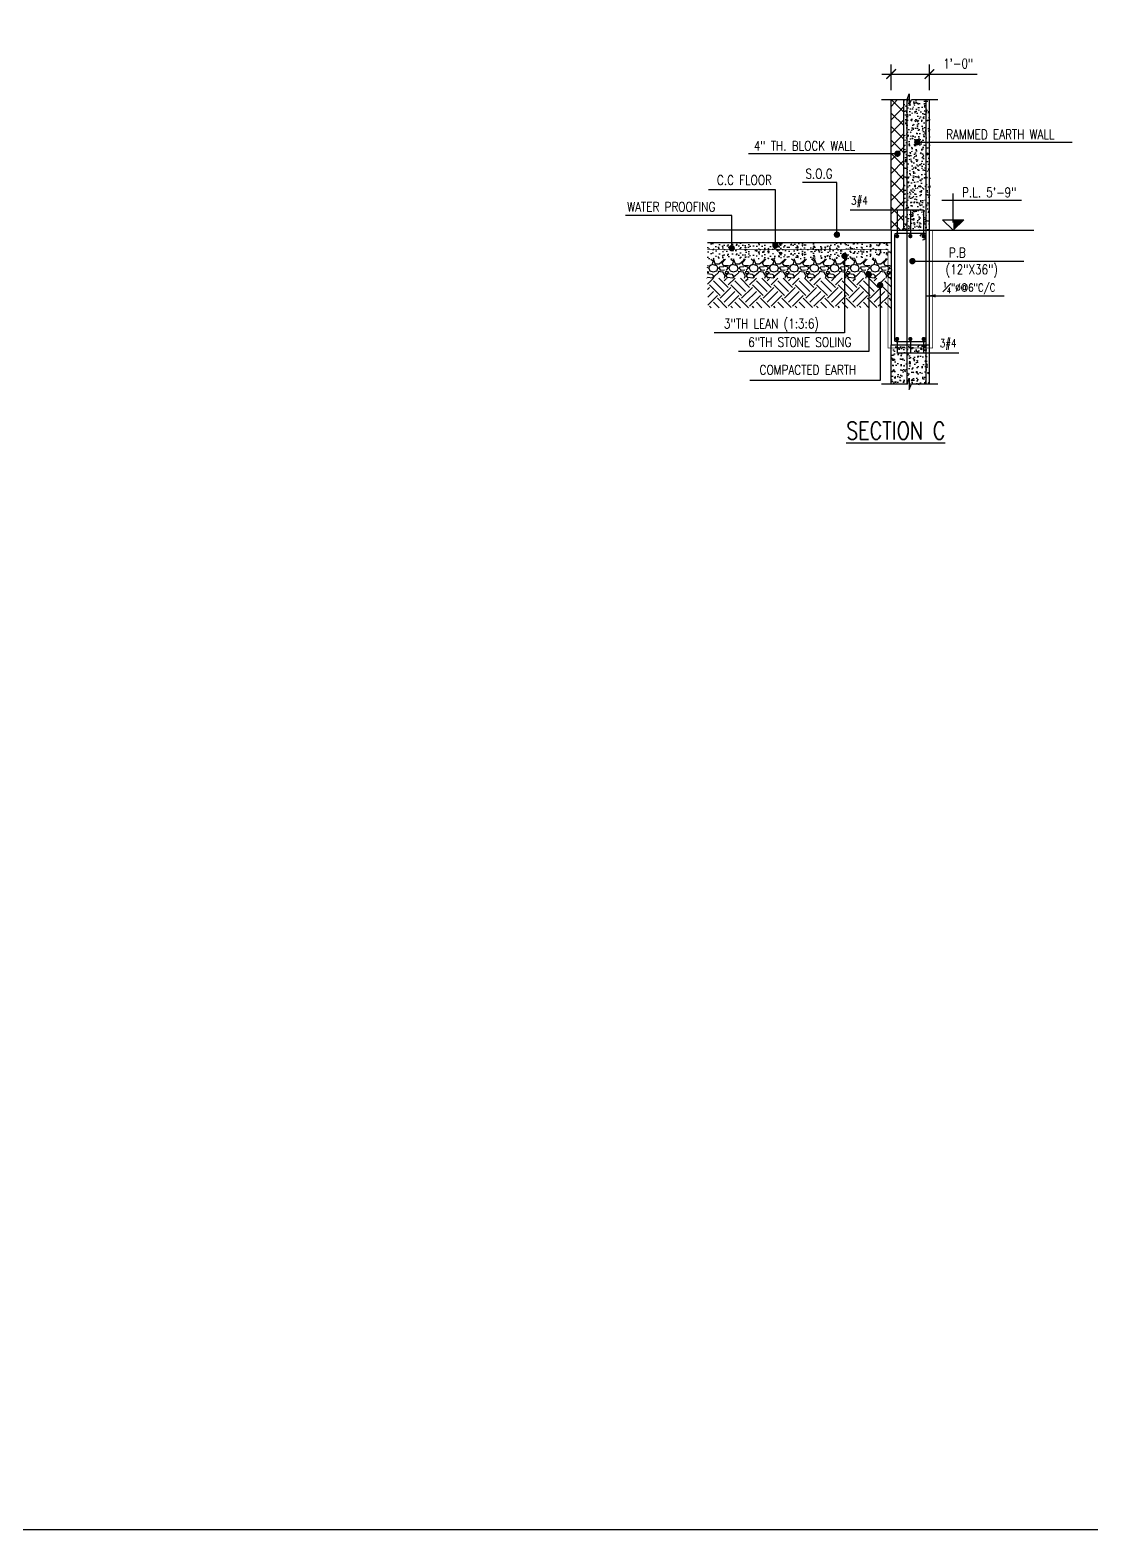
# Model space of a CAD drawing. Header units: inches. Extents: x 17147 to 26472, y -24737 to -16604.
# Drawn here: x 19631.3 to 19964.6, y -24737.3 to -24266 of the extents above; entities that cross this region are included whole.
import ezdxf

# ---------------------------------------------------------------- set-up
doc = ezdxf.new("R2010")
doc.units = ezdxf.units.IN
doc.header["$MEASUREMENT"] = 0
for name, pattern in [('CENTER', [2, 1.25, -0.25, 0.25, -0.25]), ('CENTER2', [1.125, 0.75, -0.125, 0.125, -0.125]), ('HIDDEN', [0.375, 0.25, -0.125])]:
    doc.linetypes.add(name, pattern=pattern)
for name, color, linetype in [('A-FLOOR-P', 1, 'Continuous'), ('A-HATCH RCC', 8, 'Continuous'), ('BEAM-1', 3, 'HIDDEN'), ('BOTT. BAR', 5, 'Continuous'), ('BREAK', 1, 'Continuous'), ('CC LINES', 2, 'Continuous'), ('DIM', 2, 'Continuous'), ('DOT', 2, 'Continuous'), ('HATCH', 253, 'Continuous'), ('HEADING', 4, 'Continuous'), ('SCREED', 1, 'Continuous'), ('SEC', 3, 'Continuous'), ('TEXT2', 3, 'Continuous'), ('TEXT3', 4, 'Continuous')]:
    doc.layers.add(name, color=color, linetype=linetype)
doc.styles.add('DIM 3_8 (A)', font='simplex.shx', dxfattribs={"width": 0.8})
doc.dimstyles.new('DIM 3_8 (A)', dxfattribs={"dimtxt": 3, "dimasz": 3, "dimexe": 3, "dimexo": 3, "dimgap": 1.5, "dimtad": 1, "dimdec": 0, "dimzin": 3, "dimdsep": 46, "dimlunit": 4, "dimtxsty": 'DIM 3_8 (A)', "dimblk": 'ARCHTICK', "dimcen": 3, "dimdle": 3, "dimclrd": 2, "dimclre": 2, "dimclrt": 3, "dimadec": 0, "dimazin": 2, "dimtfac": 1, "dimtdec": 0, "dimtofl": 0, "dimtmove": 0, "dimatfit": 3, "dimfxl": 0, "dimtolj": 1, "dimtzin": 0, "dimlwd": -1, "dimlwe": -1, "dimarcsym": 0})

# ---------------------------------------------------------------- blocks, each defined once
blk = doc.blocks.new('_ARCHTICK')
at = {"color": 0, "linetype": 'ByBlock', "const_width": 0.15}
blk.add_lwpolyline([(-0.5, -0.5), (0.5, 0.5)], dxfattribs=at)
blk = doc.blocks.new('*D173')
at = {"color": 2, "transparency": 16777216}
for p, q in [((19901.88142252298, -24284.90198560487), (19901.88142252298, -24276.85960577857)), ((19913.88142252112, -24284.90198560487), (19913.88142252112, -24276.85960577857))]:
    blk.add_line(p, q, dxfattribs=at)
at = {"color": 2, "linetype": 'ByBlock', "transparency": 16777216}
for p, q in [((19898.88142252298, -24279.85960577857), (19913.88142252112, -24279.85960577857)), ((19913.88142252112, -24279.85960577857), (19928.90999394969, -24279.85960577857))]:
    blk.add_line(p, q, dxfattribs=at)
at = {"layer": 'DEFPOINTS', "color": 0, "linetype": 'ByBlock', "transparency": 16777216}
for p in [(19913.88142252112, -24279.85960577857), (19901.88142252298, -24287.90198560487), (19913.88142252112, -24287.90198560487)]:
    blk.add_point(p, dxfattribs=at)
at = {"color": 2, "linetype": 'ByBlock', "transparency": 16777216, "xscale": 3, "yscale": 3, "zscale": 3, "rotation": 180}
blk.add_blockref('_ARCHTICK', (19901.88142252298, -24279.85960577857), dxfattribs=at)
at = {"color": 2, "linetype": 'ByBlock', "transparency": 16777216, "xscale": 3, "yscale": 3, "zscale": 3}
blk.add_blockref('_ARCHTICK', (19913.88142252112, -24279.85960577857), dxfattribs=at)
at = {"color": 3, "linetype": 'ByBlock', "transparency": 16777216, "insert": (19922.89570823541, -24276.57389149285), "char_height": 3, "attachment_point": 5, "style": 'DIM 3_8 (A)'}
blk.add_mtext('\\A1;1\'-0"', dxfattribs=at)

msp = doc.modelspace()

# ---------------------------------------------------------------- hatches: boundary and pattern name
at = {"layer": 'A-HATCH RCC'}
h = msp.add_hatch(dxfattribs=at)
h.set_pattern_fill('AR-CONC', color=256, scale=0.02, angle=90)
h.set_pattern_definition([(140, (-13273157.05222602, -107080572.4537099), (0.3187817107780619, 3.64369337992008), [0.381, -4.191000000000001]), (85.00000000000001, (-13273157.05222602, -107080572.4537099), (-3.821136904780703, -0.7048684284993866), [0.3048, -3.3528116834]), (190.4514447, (-13273157.02566095, -107080572.1500697), (-3.502355038243902, 2.938824941807066), [0.3238001760000001, -3.561804892]), (136.1842, (-13273158.06822602, -107080572.4537099), (0.8408465586545433, 5.421580817842599), [0.5714999999999982, -6.286499999999986]), (186.63555761, (-13273157.99815602, -107080572.0019118), (-4.948522491954431, 4.74808268103006), [0.4857004628, -5.3427121632]), (81.18415117, (-13273158.06822602, -107080572.4537099), (-4.948522491710653, 4.74808268129954), [0.4571993414, -5.0291946384]), (110.9999999999999, (-13273157.81422602, -107080571.9457099), (2.045303963741752, 3.03228782538265), [0.3809999999999996, -4.190999999999995]), (56.00000000000004, (-13273157.81422602, -107080571.9457099), (-3.683759322446385, 1.236040566952942), [0.3048, -3.3528]), (161.451445, (-13273157.64378402, -107080571.6930192), (-1.638455377718105, 4.268328385574323), [0.3238001760000001, -3.561798752]), (127.5, (-13273157.05222602, -107080572.4537099), (-1.691100777463062, 0.06177206501183644), [0, -3.31216, 0, -3.4036, 0, -3.3655]), (97.49999999999987, (-13273157.05222602, -107080572.4537099), (-2.00361149636239, 1.336393250206115), [0, -1.94056, 0, -3.23596, 0, -1.2827]), (57.49999999999999, (-13273157.05222602, -107080573.5865498), (0.114574879853469, 2.711811903337428), [0, -1.269999999999996, 0, -3.962399999999993, 0, -5.257799999999985]), (47.5, (-13273157.05222602, -107080574.0945498), (-0.5085298206666604, 2.962583627720361), [0, -1.651, 0, -2.63144, 0, -3.7338])])
h.paths.add_polyline_path([(19913.88142252112, -24287.90198560487), (19908.26993846292, -24287.90198560487), (19907.53030485245, -24289.68940726351), (19907.53030485245, -24286.11456394624), (19906.90105670648, -24287.90198560487), (19905.88142252485, -24287.90198561977), (19905.88142252485, -24325.93465981316), (19905.88142252485, -24322.65216361414), (19913.88142252112, -24322.65216364395)])
h.paths.add_polyline_path([(19912.05556593234, -24322.65216362905), (19907.88142252112, -24322.65216362905), (19907.88142252112, -24325.93465982806), (19912.05556593234, -24325.93465982806)])
h.paths.add_polyline_path([(19907.88142252112, -24322.65216362905), (19905.88142252485, -24322.65216361414), (19905.88142252485, -24325.93465981316), (19907.88142252112, -24325.93465982806)])
h.paths.add_polyline_path([(19912.05556593234, -24325.93465982806), (19905.88142252485, -24325.93465982806), (19905.88142252485, -24328.93465982806), (19912.05556593234, -24328.93465982806)])
h.paths.add_polyline_path([(19905.88142252485, -24325.93465982806), (19905.88142252485, -24328.93465982806)], flags=17)
h.paths.add_polyline_path([(19913.88142252112, -24325.93465982806), (19912.05556593234, -24325.93465982806), (19912.05556593234, -24328.93465982806), (19913.88142252112, -24328.93465982806)])
h.paths.add_polyline_path([(19913.88142252112, -24322.65216364395), (19912.05556593234, -24322.65216362905), (19912.05556593234, -24325.93465982806), (19913.88142252112, -24325.93465982806)])
h = msp.add_hatch(dxfattribs=at)
h.set_pattern_fill('_USER,_O', color=256, scale=3, angle=45, double=1, pattern_type=0)
h.set_pattern_definition([(45, (-13273342.481297, -107080572.4537099), (-2.121320343559642, 2.121320343559643), []), (135, (-13273342.481297, -107080572.4537099), (-2.121320343559643, -2.121320343559642), [])])
h.paths.add_polyline_path([(19905.88142252298, -24287.90198560487), (19901.88142252298, -24287.90198560487), (19901.88142252298, -24325.93465982806), (19903.70727911363, -24325.93465982806), (19903.70727911363, -24322.65216362905), (19905.88142252298, -24322.65216362905)])
h.paths.add_polyline_path([(19905.88142252298, -24322.65216362905), (19903.70727911363, -24322.65216362905), (19903.70727911363, -24325.93465982806), (19905.88142252298, -24325.93465982806)], flags=17)
h.paths.add_polyline_path([(19905.88142252298, -24325.93465982806), (19903.70727911363, -24325.93465982806), (19903.70727911363, -24328.93465982806), (19905.88142252298, -24328.93465982806)])
h.paths.add_polyline_path([(19903.70727911363, -24325.93465982806), (19901.88142252298, -24325.93465982806), (19901.88142252298, -24328.93465982806), (19903.70727911363, -24328.93465982806)])
at = {"layer": 'HATCH', "ltscale": 0.2}
h = msp.add_hatch(dxfattribs=at)
h.set_pattern_fill('AR-CONC', color=256, scale=0.5, style=0)
h.set_pattern_definition([(49.99999999999999, (24648.40428118551, -23685.49026577603), (3.586300913003767, -0.3137606749129755), [0.375, -4.125]), (355, (24648.40428118551, -23685.49026577603), (-0.693756668065, 3.760960668500059), [0.3, -3.3]), (100.4514, (24648.70313958595, -23685.51641248595), (2.892546908570108, 3.447197710304768), [0.3187009499999996, -3.505710559999996]), (46.18420000000002, (24648.40428118551, -23684.49026577603), (5.336205243128222, -0.8275950716450904), [0.5624999999999978, -6.187499999999982]), (96.63559999999998, (24648.84896491053, -23684.55923231374), (4.673313527743517, 4.870589354502209), [0.4780514399999995, -5.258564999999992]), (351.1842, (24648.40428118551, -23684.49026577603), (4.673309725668136, 4.870593004626623), [0.45, -4.95]), (21, (24648.90428118551, -23684.74026577603), (2.984535260592308, -2.013094453326694), [0.375, -4.125]), (326.0000000000001, (24648.90428118551, -23684.74026577603), (1.216576659607909, 3.625750225234265), [0.3, -3.3]), (71.4514, (24649.15299235055, -23684.90802380871), (4.20111314290745, 1.612652483549762), [0.31870095, -3.50571056]), (37.50000000000001, (24648.40428118551, -23685.49026577603), (0.06079927658645334, 1.664469269156557), [0, -3.26, 0, -3.35, 0, -3.3125]), (7.499999999999999, (24648.40428118551, -23685.49026577603), (1.315347687210743, 1.972058559411801), [0, -1.91, 0, -3.185, 0, -1.2625]), (327.5, (24647.28928118529, -23685.49026577603), (2.669112180862045, -0.112774358671899), [0, -1.25, 0, -3.9, 0, -5.175]), (317.5, (24646.78928118529, -23685.49026577603), (2.915930846711931, 0.5005249116615882), [0, -1.625, 0, -2.59, 0, -3.675])])
h.paths.add_polyline_path([(19903.04896367485, -24391.18227984439), (19911.40610653119, -24391.18227984439)], flags=16)
h.paths.add_polyline_path([(19902.33944059307, -24401.2199320985), (19912.8680120218, -24401.2199320985)], flags=16)
h.paths.add_polyline_path([(19908.26993846106, -24377.40509346556), (19913.88142252298, -24377.40509346556), (19913.88142252112, -24364.93465981316), (19901.88142252112, -24364.93465981316), (19901.88142252112, -24377.40509346556), (19907.53030485058, -24377.40509346556), (19907.53030485058, -24379.19251513909)])
at = {"layer": 'SCREED'}
h = msp.add_hatch(dxfattribs=at)
h.set_pattern_fill('AR-CONC', color=3, scale=0.5, style=0)
h.set_pattern_definition([(49.99999999999999, (22378.8210570007, -25748.13057536315), (3.586300913003767, -0.3137606749129755), [0.375, -4.125]), (355, (22378.8210570007, -25748.13057536315), (-0.693756668065, 3.760960668500059), [0.3, -3.3]), (100.4514, (22379.11991540114, -25748.15672205817), (2.892546908570108, 3.447197710304768), [0.3187009499999988, -3.50571055999999]), (46.18420000000002, (22378.8210570007, -25747.13057536315), (5.336205243128222, -0.8275950716450904), [0.5624999999999977, -6.187499999999981]), (96.63559999999998, (22379.26574072572, -25747.19954190086), (4.673313527743517, 4.870589354502209), [0.4780514399999993, -5.258564999999988]), (351.1842, (22378.8210570007, -25747.13057536315), (4.673309725668136, 4.870593004626623), [0.45, -4.95]), (21, (22379.3210570007, -25747.38057536315), (2.984535260592308, -2.013094453326694), [0.375, -4.125]), (326.0000000000001, (22379.3210570007, -25747.38057536315), (1.216576659607909, 3.625750225234265), [0.3, -3.3]), (71.4514, (22379.56976816574, -25747.54833339583), (4.20111314290745, 1.612652483549762), [0.31870095, -3.50571056]), (37.50000000000001, (22378.8210570007, -25748.13057536315), (0.06079927658645334, 1.664469269156557), [0, -3.26, 0, -3.35, 0, -3.3125]), (7.499999999999999, (22378.8210570007, -25748.13057536315), (1.315347687210743, 1.972058559411801), [0, -1.91, 0, -3.185, 0, -1.2625]), (327.5, (22377.70605700048, -25748.13057536315), (2.669112180862045, -0.112774358671899), [0, -1.25, 0, -3.9, 0, -5.175]), (317.5, (22377.20605700048, -25748.13057536315), (2.915930846711931, 0.5005249116615882), [0, -1.625, 0, -2.59, 0, -3.675])])
h.paths.add_polyline_path([(19901.88142252298, -24334.93465984296), (19901.88142252298, -24332.93465982806), (19844.14108400936, -24332.93465981316), (19844.14108400936, -24334.93465981316)])
h = msp.add_hatch(dxfattribs=at)
h.set_pattern_fill('AR-CONC', color=256, scale=0.5, style=0)
h.set_pattern_definition([(49.99999999999999, (22378.8210570007, -25751.13057536315), (3.586300913003767, -0.3137606749129755), [0.375, -4.125]), (355, (22378.8210570007, -25751.13057536315), (-0.693756668065, 3.760960668500059), [0.3, -3.3]), (100.4514, (22379.11991540114, -25751.15672205817), (2.892546908570108, 3.447197710304768), [0.3187009499999987, -3.505710559999989]), (46.18420000000002, (22378.8210570007, -25750.13057536315), (5.336205243128222, -0.8275950716450904), [0.5624999999999976, -6.18749999999998]), (96.63559999999998, (22379.26574072572, -25750.19954190086), (4.673313527743517, 4.870589354502209), [0.4780514399999992, -5.258564999999987]), (351.1842, (22378.8210570007, -25750.13057536315), (4.673309725668136, 4.870593004626623), [0.45, -4.95]), (21, (22379.3210570007, -25750.38057536315), (2.984535260592308, -2.013094453326694), [0.375, -4.125]), (326.0000000000001, (22379.3210570007, -25750.38057536315), (1.216576659607909, 3.625750225234265), [0.3, -3.3]), (71.4514, (22379.56976816574, -25750.54833339583), (4.20111314290745, 1.612652483549762), [0.31870095, -3.50571056]), (37.50000000000001, (22378.8210570007, -25751.13057536315), (0.06079927658645334, 1.664469269156557), [0, -3.26, 0, -3.35, 0, -3.3125]), (7.499999999999999, (22378.8210570007, -25751.13057536315), (1.315347687210743, 1.972058559411801), [0, -1.91, 0, -3.185, 0, -1.2625]), (327.5, (22377.70605700048, -25751.13057536315), (2.669112180862045, -0.112774358671899), [0, -1.25, 0, -3.9, 0, -5.175]), (317.5, (22377.20605700048, -25751.13057536315), (2.915930846711931, 0.5005249116615882), [0, -1.625, 0, -2.59, 0, -3.675])])
h.paths.add_polyline_path([(19901.88142252298, -24337.93465984296), (19901.88142252298, -24334.93465982806), (19844.14108400936, -24334.93465981316), (19844.14108400936, -24337.93465981316)])
at = {"layer": 'SEC'}
msp.add_hatch(color=2, dxfattribs=at).paths.add_polyline_path([(19921.34471514033, -24328.93465982806), (19921.34471514033, -24325.64646588694), (19924.71971514033, -24325.64646588694)])
at = {"layer": 'TEXT3', "linetype": 'CENTER2'}
h = msp.add_hatch(dxfattribs=at)
h.set_pattern_fill('GRAVEL', color=0, scale=0.25)
h.set_pattern_definition([(228.0127875, (-13273810.9801377, -107079079.7902124), (-50.80000000398952, -57.14999999645446), [0.8543036, -84.5762090989125]), (184.969741, (-13273811.55163771, -107079080.4252124), (76.19999996985126, 6.35000036174481), [1.466011799999998, -145.1351222338097]), (132.5104471, (-13273813.01213771, -107079080.5522124), (63.50000002681873, -69.84999997561489), [1.0337038, -102.33680698525]), (267.273689, (-13273815.4886377, -107079082.1397124), (6.350000013299312, 126.9999999993328), [1.335011299999998, -132.1660935643447]), (292.83365418, (-13273815.5521377, -107079083.4732124), (-31.75000000265852, 76.19999999888864), [1.309084249999998, -129.5995193633597]), (357.2736889999999, (-13273815.04413771, -107079084.6797124), (-126.9999999993328, 6.35000001329932), [1.335011299999998, -132.1660935643447]), (37.69424047, (-13273813.71063771, -107079084.7432124), (-82.54999999633974, -63.50000000475103), [1.76548415, -174.7827882856175]), (72.25532837, (-13273812.3136377, -107079083.6637124), (44.45000001194823, 139.6999999961971), [1.6667988, -165.0131415047625]), (121.42956562, (-13273811.8056377, -107079082.0762124), (-50.8000000072078, 82.54999999556505), [1.3395325, -132.61386424678]), (175.2363583, (-13273812.5041377, -107079080.9332124), (69.84999999899881, -6.35000001097314), [1.529283199999998, -74.93484237499985]), (222.3974378, (-13273814.0281377, -107079080.8062124), (-76.19999999756165, -69.85000000265998), [1.9776948, -195.7919312804425]), (138.81407483, (-13273809.2021377, -107079082.2032124), (-44.44999999733377, 38.10000000309795), [0.6750113499999999, -66.82641456086]), (171.4692344, (-13273809.7101377, -107079081.7587124), (82.55000000222414, -12.69999998559336), [1.28420495, -127.1365974926]), (225, (-13273810.9801377, -107079081.5682124), (-8.881784197001252e-16, -6.350000000000598), [0.89802335, -8.08223277107]), (203.19859051, (-13273811.42463771, -107079080.8062124), (31.75000000086522, 12.69999999777333), [0.4836032999999993, -47.87655592223491]), (291.80140949, (-13273811.8691377, -107079080.9967124), (-6.350000001328739, 19.04999999955718), [0.68391405, -33.511882475]), (30.96375653, (-13273811.6151377, -107079081.6317124), (19.05000000046596, 12.69999999930281), [1.110799149999998, -35.91574538227493]), (161.56505118, (-13273810.6626377, -107079081.0602124), (12.70000000033146, -6.349999999334384), [0.80321785, -19.27724529207]), (16.389540334, (-13273815.5521377, -107079080.9967124), (63.50000000000036, 19.05000000000061), [1.12522, -111.3970666813475]), (70.34617594, (-13273814.4726377, -107079080.6792124), (-25.40000000232329, -69.84999999917602), [0.94399735, -93.4555391955]), (293.19859051, (-13273810.6626377, -107079079.7902124), (-12.69999999778316, 31.75000000088821), [0.9672002499999989, -47.39295897223491]), (343.6104596700001, (-13273810.2816377, -107079080.6792124), (-63.50000000133072, 19.04999999555715), [1.125219999999998, -111.3970666813498]), (339.44395478, (-13273815.5521377, -107079084.9337124), (-31.74999999999966, 12.70000000000053), [1.085087999999997, -53.16933578276493]), (294.7751406, (-13273814.5361377, -107079085.3147124), (-31.75000003779233, 69.84999998281815), [0.9091802999999999, -90.0089834518]), (66.80140949, (-13273810.5991377, -107079086.1402124), (12.69999999800575, 31.75000000079826), [0.9672002500000001, -47.39295897223499]), (17.35402464, (-13273810.2181377, -107079085.2512124), (-82.54999999835755, -25.40000000533116), [1.06445685, -105.3809399505]), (69.44395478, (-13273813.71063771, -107079086.1402124), (-12.70000000022115, -31.74999999991158), [0.5425439999999999, -53.71187978276501]), (101.309932474, (-13273810.9801377, -107079086.1402124), (-6.350000000001, 25.40000000000092), [0.3237865, -32.054987411315]), (165.963756532, (-13273811.0436377, -107079085.8227124), (19.04999999999878, -6.349999999999662), [1.30908425, -24.8726364726725]), (186.00900596, (-13273812.3136377, -107079085.5052124), (63.49999999966342, 6.350000003323384), [1.213167499999998, -120.1034121583424]), (303.69006753, (-13273811.6151377, -107079082.2032124), (-6.350000000882422, 12.69999999955925), [0.9158097, -21.9794408992]), (353.15722659, (-13273811.1071377, -107079082.9652124), (107.9500000006642, -12.69999999434848), [1.5988919, -158.2900226625775]), (60.9453959, (-13273809.5196377, -107079083.1557124), (-25.40000000069922, -44.44999999960064), [0.6537706, -64.723480795275]), (90, (-13273809.2021377, -107079082.5842124), (-6.35, 6.35), [0.381, -5.968999999999999]), (120.25643716, (-13273812.4406377, -107079085.3147124), (25.39999999689291, -44.45000000177449), [0.8821673999999995, -87.33485193299992]), (48.01278749999999, (-13273812.88513771, -107079084.5527124), (50.80000000418835, 57.14999999627551), [1.7086072, -83.72190549891249]), (0, (-13273811.7421377, -107079083.2827124), (6.35, 6.35), [1.651, -4.699]), (325.3048465, (-13273810.09113771, -107079083.2827124), (63.50000002405383, -44.44999996563644), [1.0040239, -99.39829181035]), (254.0546040999999, (-13273809.26563771, -107079083.8542124), (-6.349999999556392, -25.40000000011187), [0.9245726999999999, -45.30412509693]), (207.64597536, (-13273809.5196377, -107079084.7432124), (-120.6500000044334, -63.49999999157688), [1.505362749999998, -149.0311610573447]), (175.42607874, (-13273810.85313771, -107079085.4417124), (-82.54999999999707, 6.349999999998695), [1.59257365, -157.6646161406])])
h.paths.add_polyline_path([(19844.14108400936, -24337.93465981316), (19901.88142252298, -24337.93465981316), (19901.88142252298, -24343.93465981316), (19844.14108400936, -24343.93465981316)])
h = msp.add_hatch(dxfattribs=at)
h.set_pattern_fill('EARTH', color=2, scale=0.75, angle=45)
h.set_pattern_definition([(45, (-13273815.5521377, -107079086.1402124), (4.440892098500626e-16, 6.735192090801863), [4.762499999999999, -4.762499999999999]), (45, (-13273816.81498622, -107079084.8773639), (4.440892098500626e-16, 6.735192090801863), [4.762499999999999, -4.762499999999999]), (45, (-13273818.07783474, -107079083.6145154), (4.440892098500626e-16, 6.735192090801863), [4.762499999999999, -4.762499999999999]), (135, (-13273818.07783474, -107079082.7726164), (-6.735192090801863, 4.440892098500626e-16), [4.762499999999999, -4.762499999999999]), (135, (-13273816.81498622, -107079081.5097679), (-6.735192090801863, 4.440892098500626e-16), [4.762499999999999, -4.762499999999999]), (135, (-13273815.5521377, -107079080.2469193), (-6.735192090801863, 4.440892098500626e-16), [4.762499999999999, -4.762499999999999])])
h.paths.add_polyline_path([(19844.14108400936, -24343.93465981316), (19901.88142252298, -24343.93465981316), (19901.88142252298, -24353.24074817132), (19844.14108400936, -24353.24074817132)])

# ---------------------------------------------------------------- linework, layer by layer
at = {"linetype": 'ByBlock'}
msp.add_lwpolyline([(19608.22882012096, -22728.11518926326), (20690.02909220945, -22728.11518926326), (20690.02909220945, -24737.32380306128), (19608.22882012096, -24737.32380306128)], close=True, dxfattribs=at)
at = {"layer": 'A-FLOOR-P', "ltscale": 5}
for p, q in [((19901.88142252298, -24328.93465981316), (19844.14108400936, -24328.93465981316)), ((19901.88142252298, -24332.93465981316), (19844.14108400936, -24332.93465981316)), ((19913.88142252485, -24328.93465981316), (19946.64416613387, -24328.93465981316))]:
    msp.add_line(p, q, dxfattribs=at)
at = {"layer": 'BEAM-1', "linetype": 'ByBlock', "ltscale": 8}
for p, q in [((19901.88142252298, -24328.93465982806), (19901.88142252298, -24287.90198560487)), ((19905.88142252298, -24328.93465982806), (19905.88142252298, -24287.90198560487)), ((19913.88142252112, -24328.93465982806), (19913.88142252112, -24287.90198560487)), ((19901.88142252112, -24328.93465982806), (19901.88142252112, -24364.93465982806)), ((19901.88142252112, -24328.93465982806), (19913.88142252112, -24328.93465982806)), ((19913.88142252112, -24364.93465982806), (19913.88142252112, -24328.93465982806))]:
    msp.add_line(p, q, dxfattribs=at)
at = {"layer": 'BOTT. BAR'}
for p, q in [((19906.88142252485, -24377.40509348046), (19906.88142252485, -24287.90198560487)), ((19912.8814225174, -24377.40509348046), (19912.88142252112, -24287.90198560487))]:
    msp.add_line(p, q, dxfattribs=at)
msp.add_lwpolyline([(19903.38142252298, -24363.93465981316), (19912.38142252112, -24363.93465982806, 0.414213562373095), (19912.88142252112, -24363.43465982806), (19912.88142252112, -24330.43465982806, 0.414213562373095), (19912.38142252112, -24329.93465982806), (19903.38142252298, -24329.93465981316, 0.414213562373095), (19902.88142252298, -24330.43465981316), (19902.88142252298, -24363.43465981316, 0.414213562373095)], format="xyb", close=True, dxfattribs=at)
for centre, start, end in [((19912.1376776542, -24331.3887465639), 86.58234577719644, 157.6308140724723), ((19911.47366184512, -24330.55382515918), 279.3598820185346, 350.4083507510702)]:
    msp.add_arc(centre, 1.427719723961751, start, end, dxfattribs=at)
at = {"layer": 'BREAK', "linetype": 'Continuous'}
for points in [[(19898.7897248208, -24287.90198560487), (19906.90105670648, -24287.90198560487), (19907.53030485245, -24286.11456394624), (19907.53030485245, -24289.68940726351), (19908.26993846292, -24287.90198560487), (19916.46097472826, -24287.90198560487)], [(19898.78972481707, -24377.17698537241), (19906.90105670275, -24377.17698537241), (19907.53030484872, -24375.38956371378), (19907.53030484872, -24378.96440703105), (19908.26993845919, -24377.17698537241), (19916.46097472454, -24377.17698537241)]]:
    msp.add_lwpolyline(points, dxfattribs=at)
at = {"layer": 'CC LINES', "color": 4}
for p, q in [((19901.88142251926, -24377.40509349536), (19901.88142252112, -24364.93465982806)), ((19901.88142252112, -24364.93465982806), (19913.88142252112, -24364.93465982806)), ((19913.88142251926, -24377.40509349536), (19913.88142252112, -24364.93465982806))]:
    msp.add_line(p, q, dxfattribs=at)
at = {"layer": 'DOT', "const_width": 0.67}
for points in [[(19903.3722791146, -24330.77254257034, 1), (19904.04227911452, -24330.77254257034, 1)], [(19908.21642252015, -24330.77254258524, -1), (19907.54642252023, -24330.77254258524, -1)], [(19912.39056593137, -24330.77254258524, -1), (19911.72056593145, -24330.77254258524, -1)], [(19903.3722791146, -24363.09677707087, -1), (19904.04227911452, -24363.09677707087, -1)], [(19908.21642252015, -24363.09677708577, 1), (19907.54642252023, -24363.09677708577, 1)], [(19912.39056593137, -24363.09677708577, 1), (19911.72056593145, -24363.09677708577, 1)]]:
    msp.add_lwpolyline(points, format="xyb", close=True, dxfattribs=at)
at = {"layer": 'SEC', "color": 2}
for p, q in [((19921.34471514033, -24326.49248978924), (19921.34471514033, -24317.38060838412)), ((19912.05556593234, -24322.65216364395), (19888.94912791396, -24322.65216364395)), ((19903.70727911363, -24322.65216362905), (19903.70727911363, -24330.77254257034)), ((19907.88142252112, -24322.65216364395), (19907.88142252112, -24330.77254258524)), ((19912.05556593234, -24322.65216364395), (19912.05556593234, -24330.77254258524)), ((19917.79047197433, -24319.53284651469), (19942.81868237587, -24319.53284651469)), ((19921.34471514033, -24328.93465982806), (19917.96971514033, -24325.64646588694)), ((19917.96971514033, -24325.64646588694), (19924.71971514033, -24325.64646588694)), ((19921.34471514033, -24328.93465982806), (19924.71971514033, -24325.64646588694)), ((19903.70727911363, -24363.09677707087), (19903.70727911363, -24367.61796458494)), ((19907.88142252112, -24363.09677708577), (19907.88142252112, -24367.48045728039)), ((19912.05556593234, -24363.09677708577), (19912.05556593234, -24367.48045728039)), ((19903.70727911363, -24367.48045729529), (19923.13002597498, -24367.48045728039))]:
    msp.add_line(p, q, dxfattribs=at)
at = {"layer": 'TEXT3', "color": 6, "linetype": 'CENTER', "ltscale": 5, "const_width": 0.25}
msp.add_lwpolyline([(19844.14108400936, -24334.93465981316), (19900.88142252298, -24334.93465981316), (19900.88142252298, -24365.93465981316), (19914.88142252298, -24365.93465982806), (19914.88142252298, -24328.93465982806), (19913.88142252298, -24328.93465979825)], dxfattribs=at)

# ---------------------------------------------------------------- texts
at = {"layer": 'HEADING', "style": 'DIM 3_8 (A)', "width": 0.8}
msp.add_text('%%USECTION C', height=5.5, dxfattribs=at).set_placement((19887.74036719235, -24394.66908644568))
at = {"layer": 'TEXT2', "style": 'DIM 3_8 (A)', "width": 0.8}
for s, p in [('RAMMED EARTH WALL', (19919.1294707335, -24300.31197043191)), ('4" TH. BLOCK WALL', (19858.68413660633, -24303.9296492679)), ('S.O.G', (19874.91919483574, -24312.67113618981)), ('C.C FLOOR', (19847.11080506588, -24314.66834515761)), ('WATER PROOFING', (19818.94484230647, -24323.07978170048)), ('P.B', (19919.97766668679, -24337.47864602934)), ('(12"X36")', (19918.94537188443, -24342.74542952012)), ('3"TH LEAN (1:3:6)', (19849.33768784212, -24359.76625521909)), ('6"TH STONE SOLING', (19856.94283693986, -24365.58215973209)), ('COMPACTED EARTH', (19860.52386019523, -24374.2948913319))]:
    msp.add_text(s, height=3, dxfattribs=at).set_placement(p)
at = {"layer": 'TEXT2', "attachment_point": 5, "style": 'DIM 3_8 (A)'}
for s, insert, char_height in [('\\A1; 3#4', (19891.20922773289, -24320.033143018), 2.5), ('\\A1;P.L. 5\'-9"', (19932.66966629358, -24317.03131321501), 3), ('\\A1;{\\H0.7x;\\S1#4;}"%%C@6"C/C', (19926.34366123522, -24347.13448757361), 2.5), ('\\A1; 3#4', (19919.08971983897, -24364.82962760757), 2.5)]:
    msp.add_mtext(s, dxfattribs=dict(at, insert=insert, char_height=char_height))

# ---------------------------------------------------------------- dimensions: what is measured, and where the dimension line sits
at = {"linetype": 'ByBlock'}
dim = msp.add_linear_dim(base=(19913.88142252112, -24279.85960577857), p1=(19901.88142252298, -24287.90198560487), p2=(19913.88142252112, -24287.90198560487), dimstyle='DIM 3_8 (A)', override={"dimfxl": 0.09375}, dxfattribs=at)
dim.commit()
dim.dimension.update_dxf_attribs({"geometry": '*D173', "text_midpoint": (19922.89570823541, -24276.57389149285)})

# ---------------------------------------------------------------- leaders
at = {"layer": 'DIM'}
for points, override in [([(19910.06014468106, -24301.26389432382), (19958.72317390288, -24301.26389432382)], {"dimasz": 2, "dimtad": 0, "dimldrblk": 'Dot'}), ([(19903.83165337289, -24304.8815731598), (19857.03967114309, -24304.8815731598)], {"dimasz": 2, "dimtad": 0, "dimldrblk": 'Dot'}), ([(19884.81993822338, -24330.32444537114), (19884.81993822152, -24313.97350763213), (19873.97293215389, -24313.97350763213)], {"dimasz": 2, "dimtad": 0, "dimldrblk": 'Dot'}), ([(19865.48982859919, -24333.70354429316), (19865.48982859733, -24316.27639513146), (19844.50570064741, -24316.27639513146)], {"dimasz": 2, "dimtad": 0, "dimldrblk": 'Dot'}), ([(19851.7571909293, -24334.56001015436), (19851.75719092744, -24324.27691626977), (19818.43125763865, -24324.27691626977)], {"dimasz": 2, "dimtad": 0, "dimldrblk": 'Dot'}), ([(19887.2043843172, -24337.02780142855), (19887.20438431906, -24361.16615084242), (19846.28588757249, -24361.16615084242)], {"dimasz": 2, "dimtad": 0, "dimldrblk": 'Dot'}), ([(19908.5197341382, -24338.63427268397), (19943.48414738993, -24338.63427269887)], {"dimasz": 2, "dimtad": 0, "dimldrblk": 'Dot'}), ([(19894.80953341494, -24342.84370594155), (19894.8095334168, -24366.98205535542), (19853.89103667023, -24366.98205535542)], {"dimasz": 2, "dimtad": 0, "dimldrblk": 'Dot'}), ([(19898.3905566703, -24346.19121051263), (19898.39055667216, -24376.17624867391), (19857.47205992559, -24376.17624867391)], {"dimasz": 2, "dimtad": 0, "dimldrblk": 'Dot'}), ([(19912.88142252112, -24349.54639536571), (19937.30214180569, -24349.54639536571)], {"dimtad": 0})]:
    msp.add_leader(points, dimstyle='DIM 3_8 (A)', override=override, dxfattribs=at)

doc.saveas('drawing.dxf')
